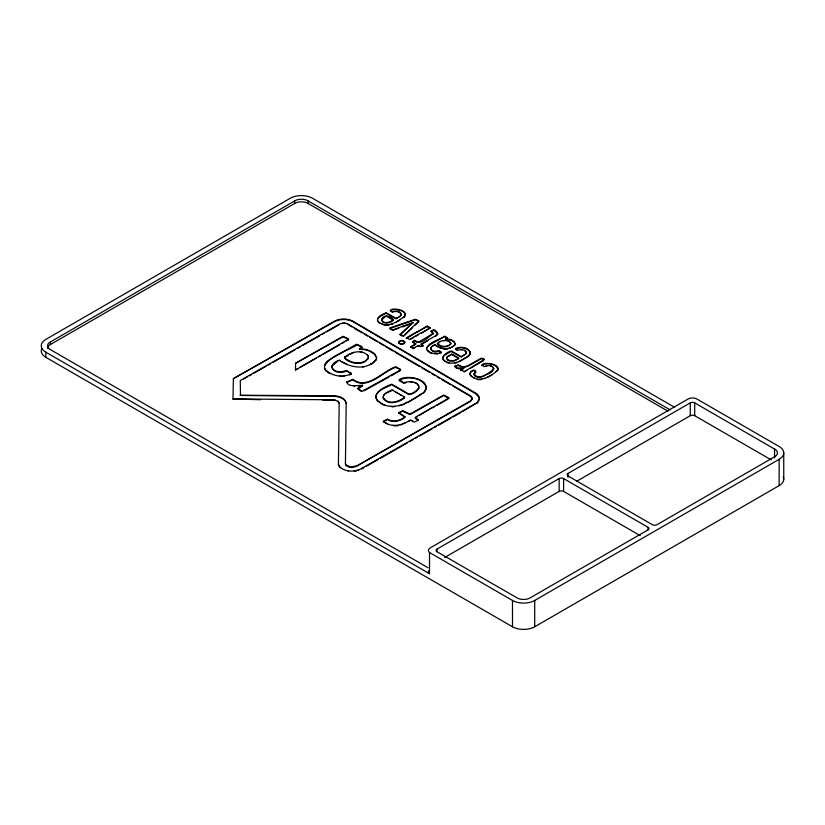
<?xml version="1.0" encoding="UTF-8"?>
<svg xmlns="http://www.w3.org/2000/svg" width="825" height="825" viewBox="0 0 825 825"><rect width="100%" height="100%" fill="white"/><g stroke="black" fill="none" stroke-linecap="round" stroke-linejoin="round"><path stroke-width="1.24" d="M346.005 465.527L345.427 463.671L345.923 465.424L349.171 467.239L352.141 467.538L355.884 466.527L470.632 400.764L472.106 399.125L472.168 397.763L470.58 395.907L347.624 323.854L344.334 323.07L339.859 323.833L240.281 380.521L240.487 395.484L333.352 396.258C338.229 396.423 345.025 397.939 346.191 403.497C345.613 397.588 338.291 395.887 333.352 395.742L240.096 395.257M416.646 331.949L406.395 337.827L406.385 338.487L426.927 326.112L429.907 327.422L430 328.195L421.441 333.114L430 327.69M448.8 398.021L448.552 398.784L448.573 397.423L443.726 395.041L409.973 414.098L403.054 410.767L399.145 412.366L399.248 413.181L404.869 416.594L404.58 417.698C399.609 421.255 392.896 423.132 387.513 419.554L383.357 421.967L383.367 421.307L387.513 419.038C392.896 422.627 399.609 420.74 404.58 417.182L404.869 416.594M455.049 366.279L457.277 368.538L455.627 367.568L455.07 366.042L458.432 364.867L461.68 366.661L464.991 366.62L468.033 365.65L481.449 358.06L484.368 359.339L463.99 371.879L466.795 370.281M338.415 464.444L339.983 467.641L338.415 464.444L339.188 403.322L338.013 401.259L333.052 399.795L233.011 398.929L260.504 399.713M345.427 464.186L346.191 402.982M233.011 399.444L233.372 378.654L334.507 321.162C340.003 318.316 346.882 318.295 352.471 320.915L475.458 392.989C479.686 394.732 480.697 400.971 476.613 403.466L479.273 398.867M297.701 368.734L295.484 369.992L295.567 363.268L343.025 336.301L348.449 338.838L348.428 339.797L346.242 341.055M381.521 319.409C381.872 325.132 391.524 323.297 393.37 319.77C390.308 315.356 382.109 314.139 381.511 320.512M474.117 374.179L475.963 372.157L473.313 370.559L470.838 372.106L470.064 373.684L470.838 371.59L473.313 370.054C479.222 370.868 471.683 373.374 474.86 375.994C478.314 378.83 483.172 376.85 486.296 374.529C497.949 371.601 493.897 362.618 484.409 366.692C475.386 361.433 502.188 362.247 497.454 370.662L497.702 369.507M375.818 397.475L377.829 401.29C370.662 392.597 385.739 386.543 391.741 384.172L408.798 394.051C412.541 393.917 416.862 391.009 418.822 387.729L418.822 388.245C416.862 391.524 412.541 394.433 408.798 394.567L391.741 384.677C386.337 387.513 378.005 389.678 375.849 396.248L375.849 395.732M441.334 352.584L438.756 351.058C432.857 354.802 426.803 346.624 435.095 344.881C440.622 349.46 450.708 350.707 455.101 344.087M426.36 388.668L423.318 393.195C434.837 380.335 407.612 373.684 399.31 379.603L399.413 380.665L403.662 383.233L406.333 382.697M405.075 313.974L405.116 315.16C407.076 308.354 384.935 307.178 392.669 311.943C399.382 309.024 405.353 316.109 395.763 318.295L386.1 312.696C383.192 314.5 377.272 315.748 377.468 320.224L379.036 322.761L377.613 320.884M442.747 358.493L445.118 361.628C438.745 357.627 447.129 351.708 451.378 350.965L461.257 356.617L466.218 353.585L461.257 357.122L450.966 351.512L444.397 355.348L442.767 357.308M383.367 421.307C391.143 428.206 402.476 425.298 410.376 420.111L414.789 421.967L417.945 420.368L418.254 419.781L415.15 417.368L448.552 398.269M437.508 343.334L437.415 343.984C441.21 350.821 458.906 343.87 446.036 340.364C428.051 341.406 445.387 351.048 450.687 343.561L450.471 342.406M400.022 343.623L400.022 344.128C401.734 344.84 405.261 344.149 404.632 341.694C403.312 339.828 400.032 340.086 398.753 341.87L399.083 343.066L401.032 343.86L403.147 343.613L404.662 342.334M399.083 343.066L398.753 342.385C400.032 340.601 403.312 340.343 404.632 342.2M406.395 337.827L409.468 339.405L421.441 332.599M451.78 347.15L454.843 345.19L454.431 341.87L450.801 339.457L445.84 338.745L447.212 337.6L444.654 336.105C439.436 340.498 428.299 341.406 426.638 348.965L428.082 351.522L431.599 353.42L426.742 349.635M361.938 347.119L359.391 348.748L365.351 349.233L371.137 351.337L374.509 353.75L376.365 357.163L374.509 354.265L369.26 350.945L365.351 349.748L359.514 349.387L361.938 347.634L361.773 346.562L356.452 344.221L328.03 360.587L325.679 362.928L324.534 365.382L324.617 368.383L325.937 370.724L324.617 368.383M418.822 388.245C419.327 380.861 408.561 381.047 403.662 382.718L399.31 379.603M455.049 366.795L455.07 366.042M362.67 385.296L357.72 388.327L362.123 391.318L400.63 369.889L396.278 366.857L395.227 366.908C382.594 371.312 367.135 390.411 352.925 379.325L346.871 381.944C348.181 390.442 372.364 380.789 357.72 388.843L361.061 391.236M383.192 397.753C382.955 393.113 388.73 391.906 391.7 389.823L404.498 396.835L404.405 397.949C398.97 402.6 386.203 405.952 383.192 397.238L383.491 398.795M344.551 358.236L344.654 357.122C351.007 351.945 362.484 348.666 368.321 356.194C366.764 366.578 350.233 364.382 344.551 358.236L344.654 357.122M376.458 358.762L376.592 357.957L376.118 360.082L376.458 359.277M405.013 315.81L404.312 317.068L405.116 314.645M470.291 353.574L470.394 352.914L469.002 355.926L465.187 358.287L470.291 354.08M377.489 319.038L379.912 316.522L386.1 313.201L395.979 318.852L400.62 315.882L400.651 313.108M466.218 353.585L466.331 352.481M355.884 466.527L470.632 401.28L472.251 398.444M448.779 355.554L447.274 356.72L446.768 358.39L447.408 359.865L449.099 360.907L453.884 361.051L458.648 358.555L451.78 354.502L448.779 356.07L451.564 353.977L458.648 358.04L458.556 358.679M400.084 334.723L412.923 322.616L400.084 334.723L402.074 336.002M412.902 323.204L402.342 326.917M349.748 374.983L351.295 373.766L346.5 370.972C336.157 376.592 323.957 365.155 339.353 360.257C349.821 367.795 366.919 370.941 376.118 359.566M331.825 367.249L332.166 365.599M404.869 417.11L398.991 413.057L402.528 411.201L409.973 414.614L443.726 395.546L448.8 398.537M361.938 347.634L357.503 344.654C347.15 351.378 331.258 354.668 324.534 365.898L324.534 365.382M455.153 344.025L454.431 342.385L451.832 340.426L445.84 339.261L447.212 338.116L444.232 336.662L429.495 345.046L426.7 347.768M482.182 365.392C484.12 363.01 496.454 362.773 497.784 369.353M421.183 344.015L423.008 345.933L421.183 344.015L435.528 335.827L437.652 333.558L433.723 330.217L431.197 331.516L433.115 333.661C428.206 336.951 420.606 345.964 414.604 340.869L412.469 341.952M435.528 335.827L435.528 336.342C439.529 334.733 436.868 330.382 433.723 329.711L431.197 331L431.279 331.753M368.125 358.875L368.466 357.926M385.203 316.841L381.521 319.925C383.78 324.411 390.359 322.369 393.37 319.77M474.117 373.663C478.18 381.49 489.679 372.89 493.68 368.816L492.442 366.682M432.96 334.084L433.012 332.619L431.197 331M430.712 348.851L430.959 347.717M421.142 344.623L427.804 340.756M418.254 419.781L417.945 420.368M471.931 376.757L470.446 375.602L470.064 374.014C476.118 384.491 491.597 376.819 497.454 370.147M332.166 366.104L337.827 360.968M458.648 358.04C455.782 361.701 448.501 361.082 446.83 358.968M437.415 343.984L440.137 341.849M344.551 357.72C350.934 363.309 362.051 365.558 368.125 358.359M415.872 343.664L410.922 346.562L413.418 348.707L410.974 347.304L415.872 344.18L412.655 341.715L413.459 340.797L414.604 340.354L418.223 342.334L432.96 333.568M495.784 371.941L497.062 370.765M379.036 322.245C387.255 328.814 397.547 321.616 404.312 316.552M370.188 364.372L372.653 363.433L375.334 360.669M400.084 334.207L403.404 335.888L418.822 321.059L415.336 319.285L390.101 327.814L389.812 328.793M403.435 336.373L412.49 327.669M415.202 325.06L418.822 321.575M377.829 400.785C391.793 413.583 411.128 401.61 423.318 392.679M339.983 467.125C345.489 471.931 354.069 472.137 360.473 469.085L476.613 402.951M393.061 390.039L385.182 393.587M670.22 409.912L307.127 200.351A9.415 5.435 0 0 0 295.659 200.351L49.49 342.478A9.415 5.435 0 0 0 49.49 349.099L428.051 567.734M667.992 411.19L307.127 202.919A9.415 5.435 0 0 0 295.659 202.919L49.49 345.046A9.415 5.435 0 0 0 47.551 348.356M383.491 398.279C388.719 404.972 398.692 401.806 404.405 397.433M423.008 345.417L420.915 346.49L418.822 345.386L413.418 348.191M344.654 357.627L345.108 356.833M460.897 369.817L461.072 370.611L460.897 369.817L463.691 368.125L457.277 368.022M460.897 370.332L463.691 368.125M434.352 345.139L432.382 346.294M436.941 549.13L559.154 478.572A3.145 1.815 0 0 1 563.599 478.572L648.048 527.319L648.048 529.887L529.341 598.342A9.415 5.435 0 0 1 517.873 598.342L436.941 551.698L436.941 549.13A3.145 1.815 0 0 0 436.941 551.698M568.043 473.437L690.267 402.878A3.145 1.815 0 0 1 694.712 402.878L775.51 449.604A9.415 5.435 0 0 1 775.51 456.225L656.927 524.752A3.145 1.815 0 0 1 652.493 524.752L568.043 476.004A3.145 1.815 0 0 1 568.043 473.437L568.043 477.283M444.716 557.473L559.154 491.401A3.145 1.815 0 0 1 563.599 491.401L640.262 535.662M576.933 481.14L690.267 415.707A3.145 1.815 0 0 1 694.712 415.707L771.231 459.886M429.505 552.533L512.49 600.445A15.716 9.075 0 0 0 534.713 600.445L779.151 459.329A15.716 9.075 0 0 0 779.151 446.5L696.929 399.032A6.28 3.63 0 0 0 688.04 399.032L430.279 547.852A6.404 3.692 0 0 0 429.505 552.533L429.505 573.705L45.849 352.203A15.716 9.075 0 0 1 45.849 339.374L290.287 198.248A15.716 9.075 0 0 1 312.51 198.248L674.644 407.333M41.786 348.573A15.716 9.075 0 0 0 45.849 357.338L512.49 626.752A15.716 9.075 0 0 0 534.713 626.752L779.151 485.626A15.716 9.075 0 0 0 783.214 476.86M363.918 390.854L389.07 377.056M391.174 375.839L400.63 370.404M418.254 420.296L415.222 418.347L417.347 416.615M419.533 415.357L431.578 407.921M348.428 339.281L295.484 369.992M339.663 344.829L323.153 354.265M341.849 343.571L344.046 342.313M470.662 368.074L483.46 360.742M479.17 397.382L475.458 393.504L352.471 321.43C346.882 318.811 340.003 318.832 334.507 321.678L233.372 378.654M243.736 378.974L247.088 377.066M249.325 375.798L251.553 374.529M253.791 373.261L266.083 366.269M268.321 365.001L270.559 363.732M272.797 362.464L295.144 349.759M297.382 348.49L300.733 346.582M302.971 345.314L319.739 335.785M321.967 334.517L324.204 333.238M326.442 331.97L338.735 324.988M348.449 339.353L343.025 336.817L295.567 363.268M299.918 367.476L316.511 358.04M318.728 356.782L320.935 355.523M396.309 322.07L399.908 320.017M346.191 356.72L348.377 355.482M416.646 332.465L426.927 326.618L430 328.195M410.561 339.302L413.82 337.446M416.006 336.208L418.182 334.971M422.101 346.51L421.462 346.366M346.912 381.511L346.871 382.46L352.925 379.84C367.135 390.926 382.594 371.827 395.227 367.424L400.527 369.28M445.118 361.113C451.574 365.619 459.628 361.897 465.187 357.772M458.937 361.824L464.155 358.875M455.07 366.558L458.432 365.382L461.68 367.166L464.991 367.125L468.033 366.166L481.449 358.576L484.522 359.618M408.066 402.074L421.833 393.711M408.839 421.358L408.004 421.327M409.344 421.08L410.376 420.111M432.64 407.828L434.754 406.622M436.879 405.415L447.49 399.382M486.925 377.551L492.226 374.54M361.587 468.961L363.825 467.692M366.052 466.424L378.335 459.442M380.562 458.174L407.354 442.953M409.582 441.674L412.933 439.777M415.171 438.508L417.398 437.24M419.626 435.971L431.908 428.99M434.146 427.721L436.373 426.453M438.601 425.184L450.883 418.203M453.111 416.934L460.927 412.49M463.165 411.221L475.437 403.724M401.352 405.034L403.167 404.786L406.972 402.177M351.12 353.966L349.47 354.348M420.915 346.49L417.46 346.118M431.599 352.904C433.95 354.389 445.438 353.461 438.756 350.553C436.188 351.429 432.104 351.883 430.702 348.934M389.689 328.536L415.336 319.801L418.626 320.791M346.005 465.011L350.646 466.981L355.884 466.012M426.391 386.935L426.391 387.441C422.555 377.468 408.055 375.922 399.31 380.119L399.413 380.665M392.597 324.153L391.607 324.07M484.935 378.623L483.935 378.52M405.075 314.49C405.168 308.839 385.43 307.983 392.669 312.448L392.669 311.943M457.174 350.254L455.627 349.315L455.596 348.501C460.34 346.149 469.642 347.129 470.394 353.43M470.343 352.244L470.343 352.76C468.033 347.573 459.752 346.552 455.627 349.315M331.825 366.733C333.145 372.9 341.901 372.24 346.5 370.456L351.419 373.715C343.344 377.747 332.496 376.561 325.937 370.208M389.812 328.278L392.999 329.794L412.861 322.606M390.71 329.309L392.999 330.299L398.836 328.185M454.802 362.938L456.885 362.856M401.548 424.782L399.898 424.803M466.238 351.914L466.331 352.997C466.084 349.119 460.659 349.367 457.947 350.213L455.596 348.501M447.098 340.539L442.726 340.622M463.99 371.363L461.072 370.105M458.318 368.332L459.442 369.002L463.691 368.641M443.365 349.068L446.995 349.202L448.202 348.49M356.07 471.157L354.245 470.941M383.893 325.102L388.431 325.349L389.524 324.668M392.978 425.37L394.793 426.009L398.454 425.648M360.226 386.162L358.37 385.914M477.252 379.552L480.697 379.696L481.81 379.057M345.881 323.276L341.993 323.194M434.641 353.533L437.817 353.977M398.258 311.675L394.659 311.52M339.591 375.973L342.066 376.551L344.448 375.87M390.73 406.343L392.844 406.962L394.958 406.385M322.874 400.228L335.528 400.104M446.067 361.68L447.067 362.68L449.171 362.856M439.89 348.047L441.024 347.964M379.088 401.888L382.893 404.714L384.759 404.993M327.061 371.312L328.505 372.9L330.547 373.56M437.848 346.985L435.095 344.881M341.323 361.463L346.366 363.866M413.139 421.833L411.397 420.307M348.738 325.019L352.058 326.968M354.276 328.267L362.031 332.815M364.238 334.104L367.568 336.053M369.786 337.353L377.53 341.901M379.748 343.2L383.068 345.139M385.285 346.438L393.04 350.986M395.257 352.285L419.626 366.568M421.843 367.868L429.598 372.405M431.805 373.704L435.136 375.653M437.343 376.953L439.56 378.252M441.777 379.552L450.636 384.739M452.853 386.038L470.58 396.423L472.251 398.96M387.482 316.81L393.37 320.286M412.655 342.231L414.789 343.499M395.134 391.793L397.217 393.02M399.3 394.257L401.373 395.495M379.84 323.359L380.789 323.41M466.238 352.419L464.496 350.316M418.945 386.482L417.244 383.903M449.903 342.313L450.471 342.922M339.188 403.322L338.013 401.259M376.365 356.647L376.592 358.473M470.064 373.168L470.064 374.529M783.75 452.915L783.75 479.212M779.151 459.329L779.151 485.626M774.562 448.975L774.562 457.957M694.712 402.878L694.712 415.707M690.267 402.878L690.267 415.707M563.599 478.572L563.599 491.401M559.154 478.572L559.154 491.401M534.713 600.445L534.713 626.752M512.49 600.445L512.49 626.752M497.702 368.177L497.702 370.023M493.69 368.228L493.68 369.332M491.37 366.145L490.493 365.867M487.018 365.795L485.925 366.114M481.986 364.928L481.903 365.681M475.107 378.469L474.097 378.056M462.474 349.728L461.34 349.666M455.153 343.509L455.101 344.603M450.718 343.056L450.687 344.077M450.594 347.717L449.398 348.171M448.986 341.21L448.078 340.818M447.212 337.6L447.212 338.281M447.274 356.72L446.923 357.287M445.923 338.559L445.84 339.261M441.334 352.069L441.396 352.832M440.694 352.688L439.766 353.028M437.642 333.104L437.652 334.073M430.712 348.336L430.702 349.449M427.257 326.009L427.391 326.525M416.182 383.202L414.253 382.357M415.119 347.449L413.83 348.171M412.098 381.862L409.757 381.717M410.922 346.562L410.974 347.304M404.982 422.905L402.383 424.009M404.632 341.694L404.621 342.952M404.498 396.835L404.405 397.949M403.724 317.151L402.982 317.718M403.435 335.858L403.404 336.404M400.96 313.644L400.94 315.315M400.414 405.353L398.98 405.766M400.135 312.603L399.218 312.046M398.991 412.552L398.939 413.222M398.753 341.87L398.712 343.014M390.318 310.231L390.349 311.046M387.472 423.823L384.78 422.441M386.502 315.728L386.286 315.707M383.996 394.752L383.336 395.979M382.831 324.287L381.789 323.895M368.321 356.194L367.589 355.039M364.186 366.63L362.536 366.95M362.443 385.223L362.536 385.987M362.175 352.234L359.917 351.852M359.587 348.593L359.514 349.387M359.452 469.58L357.813 470.188M354.956 385.997L353.389 385.801M353.832 352.316L351.945 353.007M351.295 373.251L351.419 374.23M348.532 470.869L347.892 470.766M348.449 338.838L348.428 339.797M347.624 323.854L346.964 323.586M340.312 360.37L339.353 360.257M308.21 200.898L308.21 203.466M294.587 200.898L294.587 203.466M50.438 341.859L50.438 344.417M45.849 352.203L45.849 357.338M648.048 527.319A3.145 1.815 0 0 1 648.048 529.887M429.505 573.705A6.404 3.692 0 0 1 428.546 570.859M482.408 365.186L482.357 365.217"/></g></svg>
